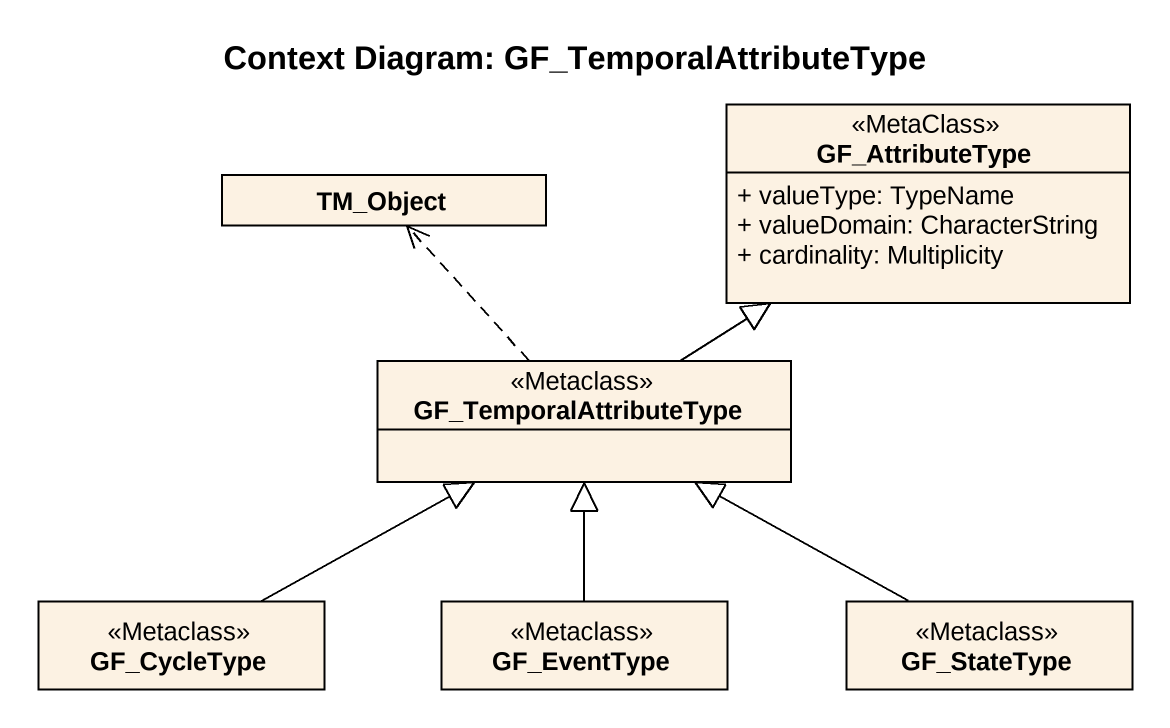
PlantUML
@startuml
title Context Diagram: GF_TemporalAttributeType
hide circle
hide empty members
skinparam classAttributeIconSize 0
class GF_AttributeType <<MetaClass>> {
  + valueType: TypeName
  + valueDomain: CharacterString
  + cardinality: Multiplicity
}
class TM_Object
class GF_TemporalAttributeType <<Metaclass>>
class GF_CycleType <<Metaclass>>
class GF_EventType <<Metaclass>>
class GF_StateType <<Metaclass>>
GF_TemporalAttributeType -up-|> GF_AttributeType
GF_TemporalAttributeType .up.> TM_Object
GF_CycleType -right-|> GF_TemporalAttributeType
GF_EventType -up-|> GF_TemporalAttributeType
GF_StateType -left-|> GF_TemporalAttributeType
@enduml
